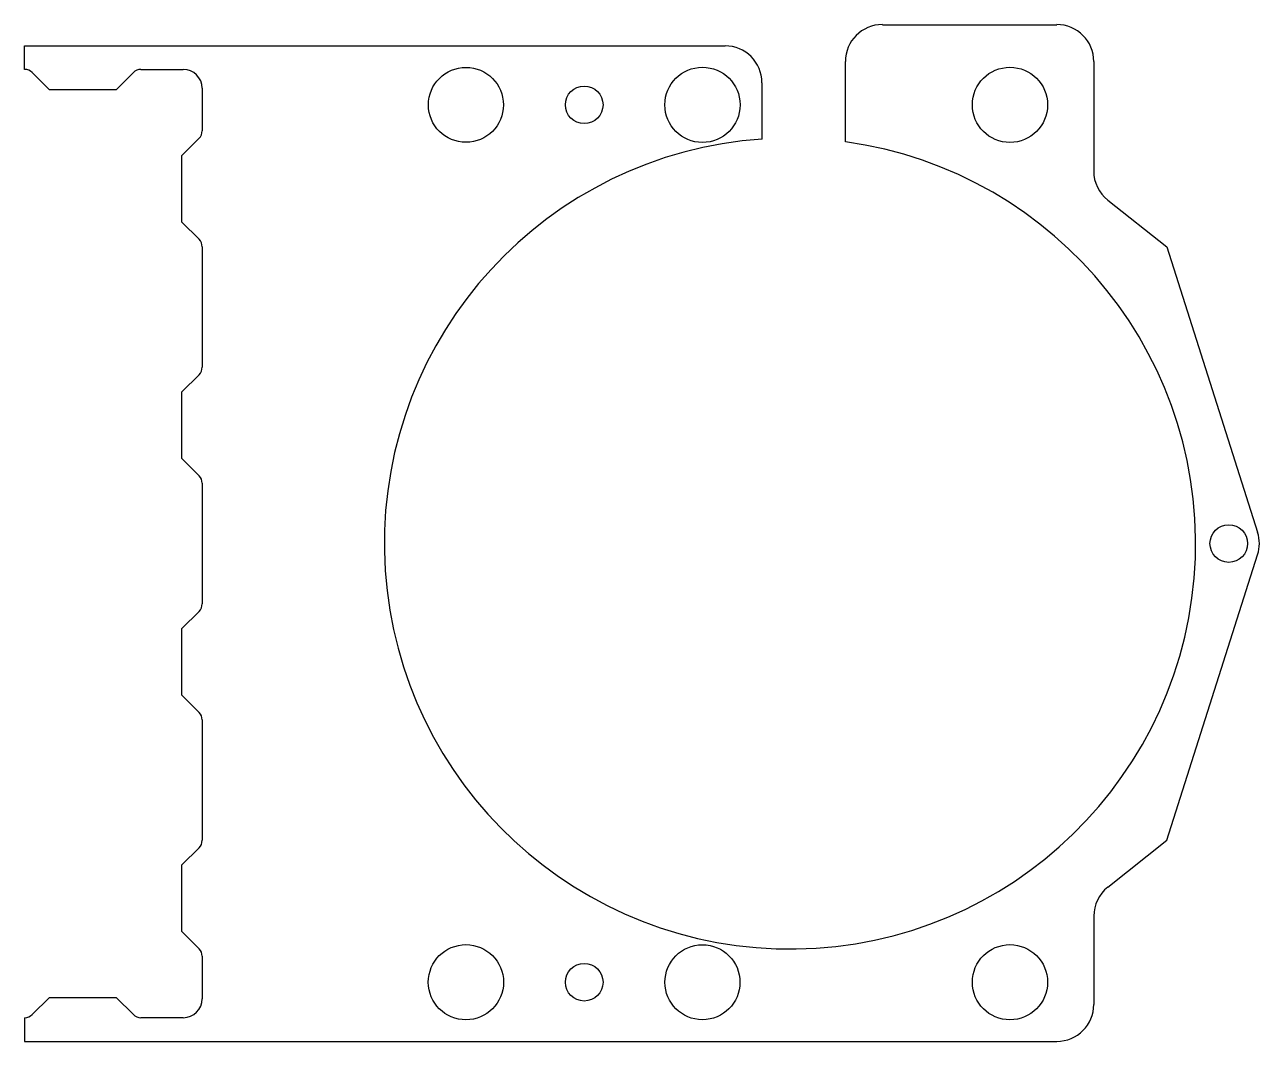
# Model space of a CAD drawing. Header units: millimetres. Extents: x -20 to 84, y -12 to 74.
import ezdxf

# ---------------------------------------------------------------- set-up
doc = ezdxf.new("R2010")
doc.units = ezdxf.units.MM

msp = doc.modelspace()

# ---------------------------------------------------------------- linework, layer by layer
at = {"color": 7, "linetype": 'Continuous', "lineweight": 25}
for p, q in [((52.61, 73.9), (67.36, 73.9)), ((-19.91, 72.12), (39.31, 72.12)), ((-19.91, 70.12), (-19.91, 72.12)), ((-10.09, 70.12), (-6.5, 70.12)), ((49.48, 63.99), (49.48, 70.78)), ((70.49, 70.78), (70.49, 61.52)), ((-19.28, 69.86), (-17.82, 68.4)), ((-12.18, 68.4), (-10.72, 69.86)), ((42.44, 64.23), (42.44, 68.99)), ((-12.18, 68.4), (-17.82, 68.4)), ((-4.9, 68.52), (-4.9, 64.92)), ((-5.16, 64.3), (-6.62, 62.84)), ((-6.62, 57.2), (-6.62, 62.84)), ((71.67, 59.07), (76.65, 55.11)), ((-6.62, 57.2), (-5.16, 55.75)), ((-4.9, 55.11), (-4.9, 44.93)), ((76.65, 55.11), (84.33, 30.96)), ((-5.16, 44.29), (-6.62, 42.84)), ((-6.62, 37.2), (-6.62, 42.84)), ((-6.62, 37.2), (-5.16, 35.75)), ((-4.9, 35.11), (-4.9, 24.91)), ((76.65, 4.91), (84.33, 29.06)), ((-5.16, 24.27), (-6.62, 22.82)), ((-6.62, 17.18), (-6.62, 22.82)), ((-6.62, 17.18), (-5.16, 15.73)), ((-4.9, 15.09), (-4.9, 4.91)), ((-5.16, 4.27), (-6.62, 2.82)), ((71.67, 0.95), (76.65, 4.91)), ((-6.62, -2.82), (-6.62, 2.82)), ((70.49, -1.5), (70.49, -8.97)), ((-6.62, -2.82), (-5.16, -4.28)), ((-4.9, -4.9), (-4.9, -8.5)), ((-17.82, -8.38), (-19.28, -9.84)), ((-17.82, -8.38), (-12.18, -8.38)), ((-10.72, -9.84), (-12.18, -8.38)), ((-19.91, -10.1), (-19.91, -12.1)), ((-6.5, -10.1), (-10.09, -10.1)), ((-19.91, -12.1), (67.36, -12.1))]:
    msp.add_line(p, q, dxfattribs=at)
for centre, radius in [((17.4, 67.12), 3.17), ((37.4, 67.12), 3.18), ((63.4, 67.12), 3.18), ((27.4, 67.12), 1.59), ((81.9, 30.01), 1.59), ((17.4, -7.1), 3.18), ((37.4, -7.1), 3.17), ((63.4, -7.1), 3.18), ((27.4, -7.1), 1.59)]:
    msp.add_circle(centre, radius, dxfattribs=at)
for centre, radius, start, end in [((52.61, 70.78), 3.13, 90, 180), ((67.36, 70.78), 3.13, 0, 90), ((39.31, 68.99), 3.12, 0, 90), ((-19.91, 69.23), 0.89, 45, 90), ((-10.09, 69.23), 0.89, 90, 135), ((-6.5, 68.52), 1.6, 0, 90), ((-5.79, 64.92), 0.89, 315, 0), ((44.8, 30.01), 34.3, 93.9454, 82.1507), ((73.61, 61.52), 3.13, 180, 231.5051), ((-5.8, 55.11), 0.9, 0, 45), ((-5.8, 44.93), 0.9, 315, 0), ((-5.8, 35.11), 0.9, 0, 45), ((81.36, 30.01), 3.13, 342.3558, 17.6442), ((-5.8, 24.91), 0.9, 315, 0), ((-5.8, 15.09), 0.9, 0, 45), ((-5.8, 4.91), 0.9, 315, 0), ((73.61, -1.5), 3.12, 128.4949, 180), ((-5.79, -4.9), 0.89, 0, 45), ((-6.5, -8.5), 1.6, 270, 0), ((67.36, -8.97), 3.13, 270, 0), ((-19.91, -9.21), 0.89, 270, 315), ((-10.09, -9.21), 0.89, 225, 270)]:
    msp.add_arc(centre, radius, start, end, dxfattribs=at)

doc.saveas('drawing.dxf')
